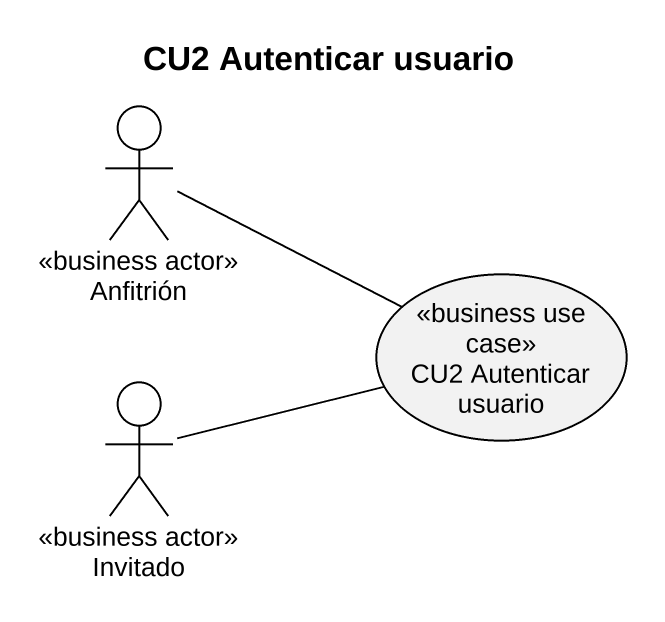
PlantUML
@startuml
title CU2 Autenticar usuario
actor Anfitrión <<business actor>>
usecase "CU2 Autenticar usuario" as CU2_Autenticar_usuario <<business use case>>
actor Invitado <<business actor>>
Anfitrión -right- CU2_Autenticar_usuario
Invitado -right- CU2_Autenticar_usuario
@enduml
